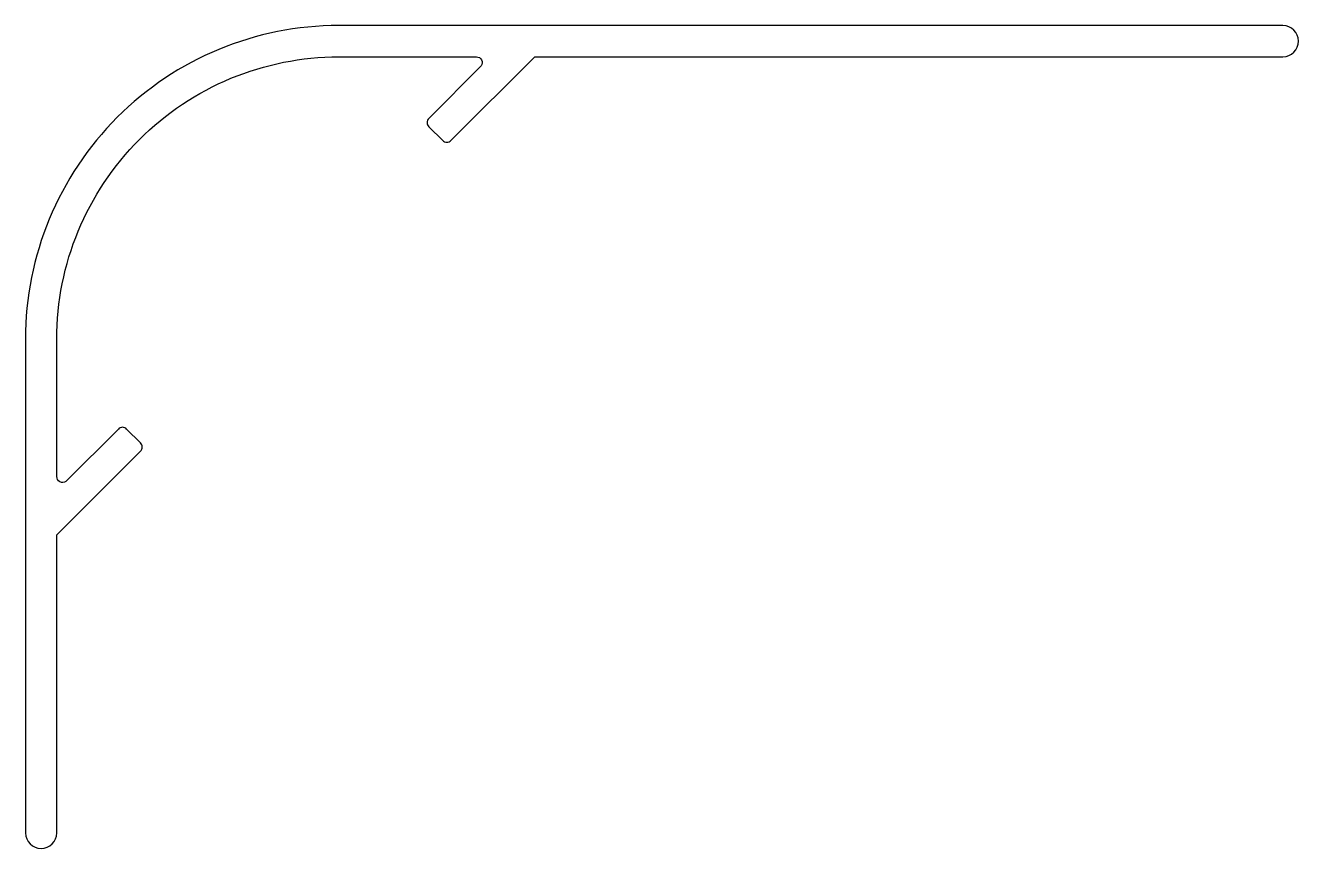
# Model space of a CAD drawing. Extents: x 132.2 to 197.2, y 204 to 246.
import ezdxf

# ---------------------------------------------------------------- set-up
doc = ezdxf.new("R2010")
doc.units = 0
doc.layers.get('0').update_dxf_attribs({"linetype": 'CONTINUOUS'})

msp = doc.modelspace()

# ---------------------------------------------------------------- linework, layer by layer
msp.add_lwpolyline([(133.784, 229.985, -0.414214), (148.184, 244.385), (155.206, 244.385, -0.593374), (155.458, 243.923), (152.779, 241.243, 0.414214), (152.779, 240.819), (153.486, 240.112, 0.414214), (153.91, 240.112), (158.183, 244.385), (196.384, 244.385, 1), (196.384, 245.985), (148.184, 245.985, 0.414214), (132.184, 229.985), (132.184, 204.785, 1), (133.784, 204.785), (133.784, 219.986), (138.057, 224.259, 0.414214), (138.057, 224.684), (137.35, 225.391, 0.414214), (136.926, 225.391), (134.246, 222.711, -0.593374), (133.784, 222.963)], format="xyb", close=True)

doc.saveas('drawing.dxf')
